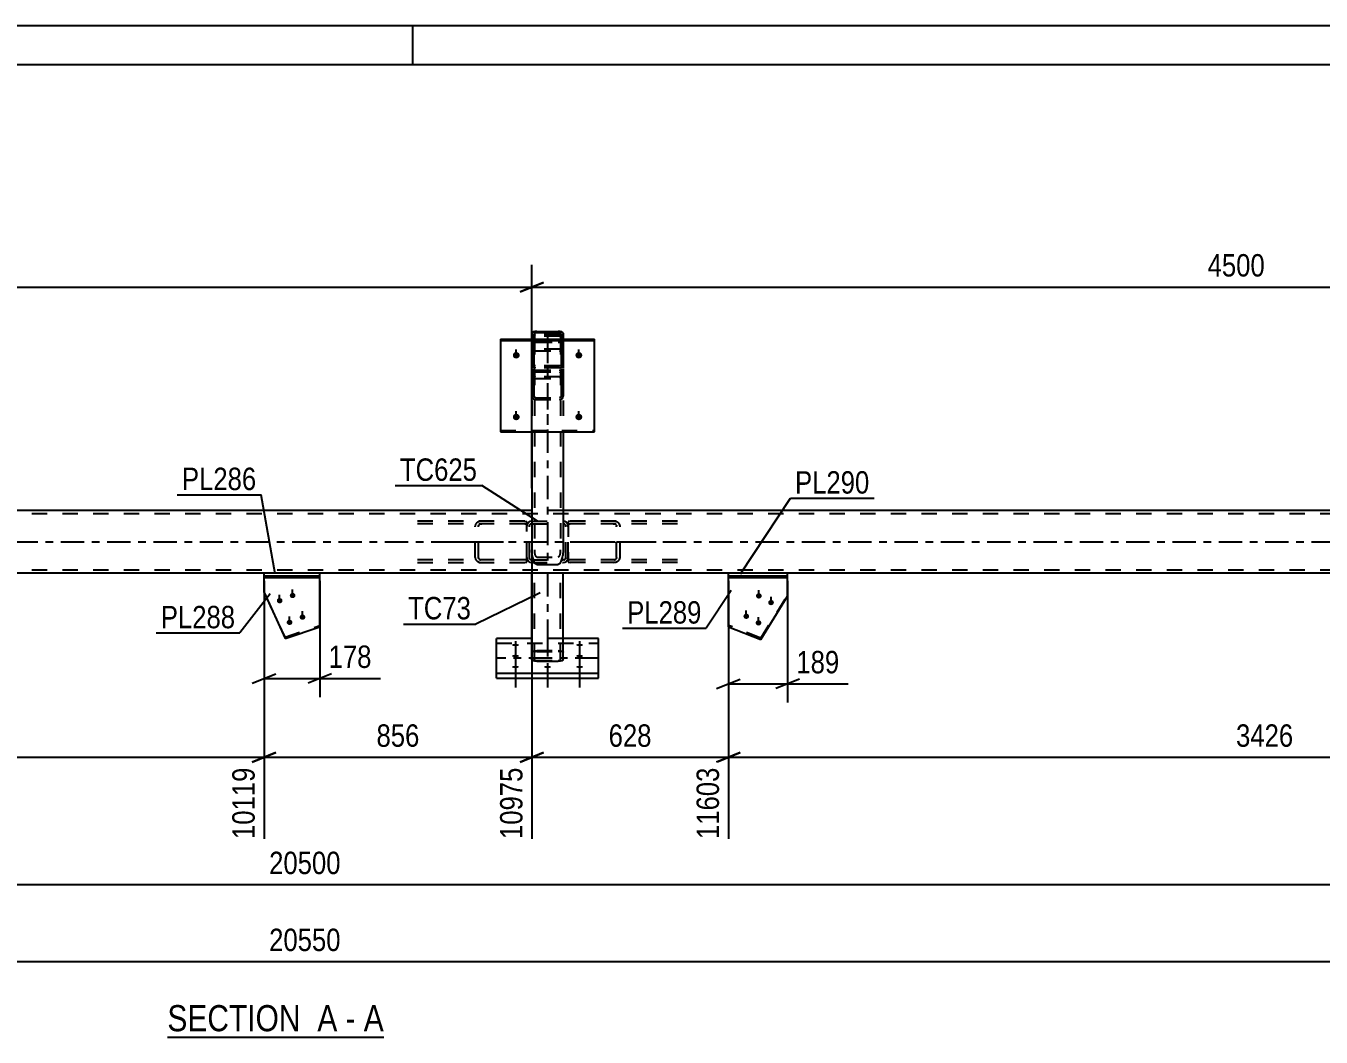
# Model space of a CAD drawing. Header units: millimetres. Extents: x -135 to 1054, y -647 to 194.
# Drawn here: x 374.9 to 540.4, y 64.7 to 194 of the extents above; entities that cross this region are included whole.
import ezdxf

# ---------------------------------------------------------------- set-up
doc = ezdxf.new("R2010")
doc.units = ezdxf.units.MM
doc.linetypes.add('DXK_LINE_DOT2', pattern=[3.9198, 1.9599, -1.9599])
doc.linetypes.add('DXK_LINE_DOT3', pattern=[5.9187, 2.979, -0.9799, 0.9799, -0.9799])
doc.styles.add('Arial Narrow', font='ARIALN.TTF', dxfattribs={"height": 0.2})

# ---------------------------------------------------------------- blocks, each defined once
blk = doc.blocks.new('Unknown-122571314-1162')
at = {"color": 5, "linetype": 'Continuous'}
for p, q in [((1054.37, 194), (-134.63, 194)), ((424.37, 189), (424.37, 194)), ((1049.37, 189), (-129.63, 189))]:
    blk.add_line(p, q, dxfattribs=at)
blk = doc.blocks.new('Unknown-122571314-12 - 6554')
at = {"color": 6, "linetype": 'Continuous'}
blk.add_line((393, 64.71), (420.65, 64.71), dxfattribs=at)
at = {"color": 0, "linetype": 'Continuous'}
for points in [[(411.11, 65.46), (411.11, 68.96), (393, 68.96), (393, 65.46)], [(414.71, 65.46), (414.71, 68.96), (412.16, 68.96), (412.16, 65.46)], [(417.04, 65.46), (417.04, 68.96), (415.76, 68.96), (415.76, 65.46)], [(420.65, 65.46), (420.65, 68.96), (418.09, 68.96), (418.09, 65.46)]]:
    blk.add_wipeout(points, dxfattribs=at)
at = {"color": 7, "linetype": 'Continuous', "style": 'Arial Narrow'}
for s, p in [('SECTION ', (393, 65.46)), ('A', (412.16, 65.46)), ('A', (418.09, 65.46)), ('-', (415.76, 65.46))]:
    blk.add_text(s, height=3.34, dxfattribs=at).set_placement(p)
blk = doc.blocks.new('Bolt-122571314-6558 - 6554')
at = {"linetype": 'Continuous'}
for points in [[(468.57, 121.46), (468.65, 121.45), (468.72, 121.43), (468.79, 121.39), (468.84, 121.34), (468.89, 121.29), (468.92, 121.22), (468.93, 121.15), (468.93, 121.08), (468.92, 121.01), (468.89, 120.95), (468.84, 120.89), (468.79, 120.84), (468.72, 120.81), (468.65, 120.79), (468.57, 120.78), (468.5, 120.79), (468.43, 120.81), (468.36, 120.84), (468.31, 120.89), (468.26, 120.95), (468.23, 121.01), (468.22, 121.08), (468.22, 121.15), (468.23, 121.22), (468.26, 121.29), (468.31, 121.34), (468.36, 121.39), (468.43, 121.43), (468.5, 121.45)], [(470.13, 120.61), (470.21, 120.6), (470.28, 120.58), (470.34, 120.54), (470.4, 120.5), (470.44, 120.44), (470.47, 120.37), (470.49, 120.31), (470.49, 120.23), (470.47, 120.17), (470.44, 120.1), (470.4, 120.04), (470.34, 120), (470.28, 119.96), (470.21, 119.94), (470.13, 119.93), (470.06, 119.94), (469.99, 119.96), (469.92, 120), (469.86, 120.04), (469.82, 120.1), (469.79, 120.17), (469.77, 120.23), (469.77, 120.31), (469.79, 120.37), (469.82, 120.44), (469.86, 120.5), (469.92, 120.54), (469.99, 120.58), (470.06, 120.6)], [(466.97, 118.85), (467.05, 118.85), (467.12, 118.82), (467.18, 118.79), (467.24, 118.74), (467.28, 118.68), (467.31, 118.62), (467.33, 118.55), (467.33, 118.48), (467.31, 118.41), (467.28, 118.35), (467.24, 118.29), (467.18, 118.24), (467.12, 118.21), (467.05, 118.18), (466.97, 118.18), (466.9, 118.18), (466.82, 118.21), (466.76, 118.24), (466.7, 118.29), (466.66, 118.35), (466.63, 118.41), (466.61, 118.48), (466.61, 118.55), (466.63, 118.62), (466.66, 118.68), (466.7, 118.74), (466.76, 118.79), (466.82, 118.82), (466.9, 118.85)], [(468.53, 118.01), (468.6, 118), (468.68, 117.98), (468.74, 117.94), (468.8, 117.89), (468.84, 117.84), (468.87, 117.77), (468.89, 117.7), (468.89, 117.63), (468.87, 117.56), (468.84, 117.5), (468.8, 117.44), (468.74, 117.39), (468.68, 117.36), (468.6, 117.34), (468.53, 117.33), (468.45, 117.34), (468.38, 117.36), (468.32, 117.39), (468.26, 117.44), (468.22, 117.5), (468.19, 117.56), (468.17, 117.63), (468.17, 117.7), (468.19, 117.77), (468.22, 117.84), (468.26, 117.89), (468.32, 117.94), (468.38, 117.98), (468.45, 118)]]:
    blk.add_hatch(color=1, dxfattribs=at).paths.add_polyline_path(points)
at = {"color": 1, "linetype": 'Continuous'}
for p, q in [((468.57, 120.84), (468.57, 121.87)), ((470.13, 120), (470.13, 121.02)), ((466.97, 118.24), (466.97, 119.27)), ((468.53, 117.39), (468.53, 118.42))]:
    blk.add_line(p, q, dxfattribs=at)
blk = doc.blocks.new('Bolt-122571314-6559 - 6554')
at = {"linetype": 'Continuous'}
for points in [[(437.47, 114.69), (437.38, 114.69), (437.29, 114.7), (437.21, 114.72), (437.15, 114.74), (437.09, 114.77), (437.05, 114.79), (437.04, 114.83), (437.04, 114.86), (437.05, 114.89), (437.09, 114.92), (437.15, 114.94), (437.21, 114.96), (437.29, 114.98), (437.38, 114.99), (437.47, 114.99), (437.56, 114.99), (437.65, 114.98), (437.73, 114.96), (437.8, 114.94), (437.85, 114.92), (437.89, 114.89), (437.91, 114.86), (437.91, 114.83), (437.89, 114.79), (437.85, 114.77), (437.8, 114.74), (437.73, 114.72), (437.65, 114.7), (437.56, 114.69)], [(445.67, 114.69), (445.58, 114.69), (445.49, 114.7), (445.41, 114.72), (445.35, 114.74), (445.29, 114.77), (445.25, 114.79), (445.24, 114.83), (445.24, 114.86), (445.25, 114.89), (445.29, 114.92), (445.35, 114.94), (445.41, 114.96), (445.49, 114.98), (445.58, 114.99), (445.67, 114.99), (445.76, 114.99), (445.85, 114.98), (445.93, 114.96), (446, 114.94), (446.05, 114.92), (446.09, 114.89), (446.11, 114.86), (446.11, 114.83), (446.09, 114.79), (446.05, 114.77), (446, 114.74), (445.93, 114.72), (445.85, 114.7), (445.76, 114.69)], [(437.47, 113.29), (437.38, 113.29), (437.29, 113.3), (437.21, 113.32), (437.15, 113.34), (437.09, 113.36), (437.05, 113.39), (437.04, 113.42), (437.04, 113.45), (437.05, 113.49), (437.09, 113.51), (437.15, 113.54), (437.21, 113.56), (437.29, 113.58), (437.38, 113.59), (437.47, 113.59), (437.56, 113.59), (437.65, 113.58), (437.73, 113.56), (437.8, 113.54), (437.85, 113.51), (437.89, 113.49), (437.91, 113.45), (437.91, 113.42), (437.89, 113.39), (437.85, 113.36), (437.8, 113.34), (437.73, 113.32), (437.65, 113.3), (437.56, 113.29)], [(445.67, 113.29), (445.58, 113.29), (445.49, 113.3), (445.41, 113.32), (445.35, 113.34), (445.29, 113.36), (445.25, 113.39), (445.24, 113.42), (445.24, 113.45), (445.25, 113.49), (445.29, 113.51), (445.35, 113.54), (445.41, 113.56), (445.49, 113.58), (445.58, 113.59), (445.67, 113.59), (445.76, 113.59), (445.85, 113.58), (445.93, 113.56), (446, 113.54), (446.05, 113.51), (446.09, 113.49), (446.11, 113.45), (446.11, 113.42), (446.09, 113.39), (446.05, 113.36), (446, 113.34), (445.93, 113.32), (445.85, 113.3), (445.76, 113.29)], [(437.47, 111.89), (437.38, 111.89), (437.29, 111.9), (437.21, 111.92), (437.15, 111.94), (437.09, 111.96), (437.05, 111.99), (437.04, 112.02), (437.04, 112.05), (437.05, 112.08), (437.09, 112.11), (437.15, 112.14), (437.21, 112.16), (437.29, 112.17), (437.38, 112.18), (437.47, 112.19), (437.56, 112.18), (437.65, 112.17), (437.73, 112.16), (437.8, 112.14), (437.85, 112.11), (437.89, 112.08), (437.91, 112.05), (437.91, 112.02), (437.89, 111.99), (437.85, 111.96), (437.8, 111.94), (437.73, 111.92), (437.65, 111.9), (437.56, 111.89)], [(441.57, 111.89), (441.48, 111.89), (441.39, 111.9), (441.31, 111.92), (441.25, 111.94), (441.19, 111.96), (441.15, 111.99), (441.14, 112.02), (441.14, 112.05), (441.15, 112.08), (441.19, 112.11), (441.25, 112.14), (441.31, 112.16), (441.39, 112.17), (441.48, 112.18), (441.57, 112.19), (441.66, 112.18), (441.75, 112.17), (441.83, 112.16), (441.9, 112.14), (441.95, 112.11), (441.99, 112.08), (442.01, 112.05), (442.01, 112.02), (441.99, 111.99), (441.95, 111.96), (441.9, 111.94), (441.83, 111.92), (441.75, 111.9), (441.66, 111.89)], [(445.67, 111.89), (445.58, 111.89), (445.49, 111.9), (445.41, 111.92), (445.35, 111.94), (445.29, 111.96), (445.25, 111.99), (445.24, 112.02), (445.24, 112.05), (445.25, 112.08), (445.29, 112.11), (445.35, 112.14), (445.41, 112.16), (445.49, 112.17), (445.58, 112.18), (445.67, 112.19), (445.76, 112.18), (445.85, 112.17), (445.93, 112.16), (446, 112.14), (446.05, 112.11), (446.09, 112.08), (446.11, 112.05), (446.11, 112.02), (446.09, 111.99), (446.05, 111.96), (446, 111.94), (445.93, 111.92), (445.85, 111.9), (445.76, 111.89)]]:
    blk.add_hatch(color=1, dxfattribs=at).paths.add_polyline_path(points)
at = {"color": 1, "linetype": 'Continuous'}
for p, q in [((437.47, 115.33), (437.47, 112.21)), ((445.67, 115.33), (445.67, 112.21)), ((437.47, 113.93), (437.47, 110.81)), ((445.67, 113.93), (445.67, 110.81)), ((437.47, 112.53), (437.47, 109.41)), ((441.57, 112.53), (441.57, 109.41)), ((445.67, 112.53), (445.67, 109.41))]:
    blk.add_line(p, q, dxfattribs=at)
at = {"color": 1, "linetype": 'DXK_LINE_DOT2'}
blk.add_line((441.57, 115.33), (441.57, 112.21), dxfattribs=at)
blk = doc.blocks.new('Part-122571314-6566 - 6554')
at = {"color": 7, "linetype": 'DXK_LINE_DOT2'}
for p, q in [((439.61, 154.27), (439.57, 154.07)), ((439.57, 154.07), (439.57, 146.3)), ((439.71, 154.44), (439.61, 154.27)), ((439.87, 154.55), (439.71, 154.44)), ((439.81, 154.07), (439.83, 154.17)), ((439.81, 154.07), (439.81, 146.3)), ((439.83, 154.17), (439.88, 154.25)), ((439.87, 154.55), (439.89, 154.56)), ((439.88, 154.25), (439.89, 154.26)), ((439.89, 154.56), (440.05, 154.59)), ((439.89, 154.26), (439.96, 154.31)), ((439.96, 154.31), (440.05, 154.33)), ((443.09, 154.59), (440.05, 154.59)), ((443.09, 154.33), (440.05, 154.33)), ((443.28, 154.55), (443.09, 154.59)), ((443.09, 154.33), (443.18, 154.31)), ((443.18, 154.31), (443.26, 154.25)), ((443.26, 154.25), (443.31, 154.17)), ((443.43, 154.44), (443.28, 154.55)), ((443.31, 154.17), (443.33, 154.07)), ((443.33, 154.07), (443.33, 146.3)), ((443.54, 154.27), (443.43, 154.44)), ((443.57, 154.07), (443.54, 154.27)), ((443.57, 154.07), (443.57, 146.3)), ((439.57, 150.78), (439.61, 150.58)), ((439.83, 150.68), (439.81, 150.78)), ((439.88, 150.59), (439.83, 150.68)), ((443.31, 150.68), (443.26, 150.59)), ((443.33, 150.78), (443.31, 150.68)), ((443.54, 150.58), (443.57, 150.78)), ((439.61, 150.58), (439.71, 150.41)), ((439.71, 150.41), (439.87, 150.3)), ((439.87, 150.3), (440.05, 150.26)), ((439.96, 150.54), (439.88, 150.59)), ((440.05, 150.52), (439.96, 150.54)), ((443.09, 150.52), (440.05, 150.52)), ((443.09, 150.26), (440.05, 150.26)), ((443.18, 150.54), (443.09, 150.52)), ((443.09, 150.26), (443.28, 150.3)), ((443.26, 150.59), (443.18, 150.54)), ((443.28, 150.3), (443.43, 150.41)), ((443.43, 150.41), (443.54, 150.58))]:
    blk.add_line(p, q, dxfattribs=at)
blk = doc.blocks.new('Part-122571314-6573 - 6554')
at = {"color": 2, "linetype": 'Continuous'}
for p, q in [((472.25, 124.03), (464.68, 124.03)), ((464.68, 123.63), (464.68, 124.03)), ((472.25, 123.63), (464.68, 123.63)), ((472.25, 123.63), (472.25, 124.03))]:
    blk.add_line(p, q, dxfattribs=at)
blk = doc.blocks.new('Part-122571314-6580 - 6554')
at = {"color": 7, "linetype": 'DXK_LINE_DOT2'}
for p, q in [((439.57, 152.21), (439.61, 152.39)), ((439.61, 152.39), (439.71, 152.53)), ((439.71, 152.53), (439.87, 152.63)), ((439.83, 152.3), (439.81, 152.21)), ((439.88, 152.37), (439.83, 152.3)), ((439.87, 152.63), (440.05, 152.66)), ((439.96, 152.42), (439.88, 152.37)), ((440.05, 152.44), (439.96, 152.42)), ((443.09, 152.66), (440.05, 152.66)), ((440.05, 152.44), (443.09, 152.44)), ((443.09, 152.66), (443.28, 152.63)), ((443.18, 152.42), (443.09, 152.44)), ((443.26, 152.37), (443.18, 152.42)), ((443.31, 152.3), (443.26, 152.37)), ((443.28, 152.63), (443.43, 152.53)), ((443.33, 152.21), (443.31, 152.3)), ((443.43, 152.53), (443.54, 152.39)), ((443.54, 152.39), (443.57, 152.21)), ((439.57, 152.21), (439.57, 146.67)), ((439.81, 152.21), (439.81, 146.67)), ((443.33, 152.21), (443.33, 146.67)), ((443.57, 152.21), (443.57, 146.67)), ((439.61, 149.7), (439.57, 149.53)), ((439.61, 149.18), (439.57, 149.36)), ((439.71, 149.85), (439.61, 149.7)), ((439.71, 149.04), (439.61, 149.18)), ((439.87, 149.95), (439.71, 149.85)), ((439.87, 148.94), (439.71, 149.04)), ((439.81, 149.53), (439.83, 149.62)), ((439.81, 149.36), (439.83, 149.27)), ((439.83, 149.62), (439.88, 149.69)), ((439.83, 149.27), (439.88, 149.2)), ((440.05, 149.98), (439.87, 149.95)), ((439.88, 149.69), (439.96, 149.74)), ((439.88, 149.2), (439.96, 149.15)), ((439.96, 149.74), (440.05, 149.76)), ((439.96, 149.15), (440.05, 149.13)), ((440.05, 149.98), (443.09, 149.98)), ((440.05, 149.76), (443.09, 149.76)), ((443.09, 149.13), (440.05, 149.13)), ((443.28, 149.95), (443.09, 149.98)), ((443.09, 149.76), (443.18, 149.74)), ((443.09, 149.13), (443.18, 149.15)), ((443.18, 149.74), (443.26, 149.69)), ((443.18, 149.15), (443.26, 149.2)), ((443.26, 149.69), (443.31, 149.62)), ((443.26, 149.2), (443.31, 149.27)), ((443.43, 149.85), (443.28, 149.95)), ((443.43, 149.04), (443.28, 148.94)), ((443.31, 149.62), (443.33, 149.53)), ((443.31, 149.27), (443.33, 149.36)), ((443.54, 149.7), (443.43, 149.85)), ((443.54, 149.18), (443.43, 149.04)), ((443.57, 149.53), (443.54, 149.7)), ((443.57, 149.36), (443.54, 149.18)), ((440.05, 148.9), (439.87, 148.94)), ((440.05, 148.9), (443.09, 148.9)), ((443.28, 148.94), (443.09, 148.9)), ((439.57, 146.67), (439.61, 146.5)), ((439.61, 146.5), (439.71, 146.35)), ((439.71, 146.35), (439.87, 146.26)), ((439.83, 146.59), (439.81, 146.67)), ((439.88, 146.51), (439.83, 146.59)), ((439.87, 146.26), (440.05, 146.22)), ((439.96, 146.47), (439.88, 146.51)), ((440.05, 146.45), (439.96, 146.47)), ((440.05, 146.45), (443.09, 146.45)), ((440.05, 146.22), (443.09, 146.22)), ((443.18, 146.47), (443.09, 146.45)), ((443.09, 146.22), (443.28, 146.26)), ((443.26, 146.51), (443.18, 146.47)), ((443.31, 146.59), (443.26, 146.51)), ((443.28, 146.26), (443.43, 146.35)), ((443.33, 146.67), (443.31, 146.59)), ((443.43, 146.35), (443.54, 146.5)), ((443.54, 146.5), (443.57, 146.67))]:
    blk.add_line(p, q, dxfattribs=at)
blk = doc.blocks.new('Part-122571314-6651 - 6554')
at = {"color": 7, "linetype": 'DXK_LINE_DOT2'}
for p, q in [((464.68, 123.63), (464.68, 123.65)), ((464.68, 123.65), (472.25, 123.65)), ((464.68, 123.63), (464.68, 123.65)), ((472.25, 123.63), (472.25, 123.65)), ((472.25, 123.63), (472.25, 123.65)), ((468.84, 115.71), (472.25, 121.24)), ((468.84, 115.71), (464.68, 117.35)), ((468.84, 115.54), (468.84, 115.71))]:
    blk.add_line(p, q, dxfattribs=at)
at = {"color": 2, "linetype": 'Continuous'}
for p, q in [((464.68, 117.18), (464.68, 123.63)), ((464.68, 123.49), (472.25, 123.49)), ((472.25, 121.08), (472.25, 123.63)), ((468.84, 115.54), (472.25, 121.08)), ((464.68, 117.18), (468.84, 115.54))]:
    blk.add_line(p, q, dxfattribs=at)
blk = doc.blocks.new('Part-122571314-6638 - 6554')
at = {"color": 7, "linetype": 'DXK_LINE_DOT2'}
for p, q in [((444.47, 130.67), (444.21, 130.63)), ((444.21, 130.63), (444.21, 125.43)), ((444.21, 130.28), (444.3, 130.33)), ((444.3, 130.33), (444.47, 130.35)), ((458.2, 130.67), (444.47, 130.67)), ((458.2, 130.35), (444.47, 130.35)), ((450.3, 130.62), (449.96, 130.67)), ((449.96, 130.35), (450.13, 130.33)), ((450.37, 130.15), (450.4, 130.03)), ((450.4, 126.03), (450.4, 130.03)), ((450.84, 130.03), (450.77, 130.28)), ((450.84, 126.03), (450.84, 130.03)), ((450.4, 126.03), (450.37, 125.91)), ((450.77, 125.79), (450.84, 126.03)), ((444.3, 125.74), (444.21, 125.78)), ((444.21, 125.43), (444.47, 125.39)), ((444.47, 125.71), (444.3, 125.74)), ((458.2, 125.71), (444.47, 125.71)), ((458.2, 125.39), (444.47, 125.39)), ((450.13, 125.74), (449.96, 125.71)), ((449.96, 125.39), (450.3, 125.44))]:
    blk.add_line(p, q, dxfattribs=at)
at = {"color": 7, "linetype": 'DXK_LINE_DOT3'}
blk.add_line((447.22, 128.03), (455.45, 128.03), dxfattribs=at)
at = {"color": 7, "linetype": 'DXK_LINE_DOT2'}
for centre, radius, start, end in [((450.03, 129.94), 0.401, 32.4104, 75.4453), ((450.1, 129.85), 0.802, 32.4104, 75.4453), ((450.03, 126.12), 0.401, 284.5547, 327.5896), ((450.1, 126.22), 0.802, 284.5547, 327.5896)]:
    blk.add_arc(centre, radius, start, end, dxfattribs=at)
blk = doc.blocks.new('Part-122571314-6641 - 6554')
at = {"color": 7, "linetype": 'DXK_LINE_DOT2'}
for p, q in [((438.68, 130.67), (424.95, 130.67)), ((438.68, 130.35), (424.95, 130.35)), ((432.37, 130.28), (432.31, 130.03)), ((432.31, 126.03), (432.31, 130.03)), ((432.75, 130.03), (432.78, 130.15)), ((432.75, 126.03), (432.75, 130.03)), ((433.18, 130.67), (432.85, 130.62)), ((433.02, 130.33), (433.18, 130.35)), ((438.68, 130.67), (438.93, 130.63)), ((438.68, 130.35), (438.84, 130.33)), ((438.84, 130.33), (438.93, 130.28)), ((438.93, 125.43), (438.93, 130.63)), ((432.31, 126.03), (432.37, 125.79)), ((432.78, 125.91), (432.75, 126.03)), ((438.68, 125.71), (424.95, 125.71)), ((424.95, 125.39), (438.68, 125.39)), ((432.85, 125.44), (433.18, 125.39)), ((433.18, 125.71), (433.02, 125.74)), ((438.84, 125.74), (438.68, 125.71)), ((438.68, 125.39), (438.93, 125.43)), ((438.93, 125.78), (438.84, 125.74))]:
    blk.add_line(p, q, dxfattribs=at)
at = {"color": 7, "linetype": 'DXK_LINE_DOT3'}
blk.add_line((427.69, 128.03), (435.93, 128.03), dxfattribs=at)
at = {"color": 7, "linetype": 'DXK_LINE_DOT2'}
for centre, radius, start, end in [((433.05, 129.85), 0.802, 104.5547, 147.5895), ((433.12, 129.94), 0.401, 104.5547, 147.5895), ((433.05, 126.22), 0.802, 212.4105, 255.4453), ((433.12, 126.12), 0.401, 212.4105, 255.4453)]:
    blk.add_arc(centre, radius, start, end, dxfattribs=at)
blk = doc.blocks.new('Part-122571314-6650 - 6554')
at = {"color": 7, "linetype": 'DXK_LINE_DOT2'}
for p, q in [((405.35, 123.63), (405.35, 123.65)), ((405.35, 123.65), (412.48, 123.65)), ((405.35, 123.63), (405.35, 123.65)), ((412.48, 123.63), (412.48, 123.65)), ((412.48, 123.63), (412.48, 123.65)), ((408.03, 115.83), (405.35, 121.7)), ((408.03, 115.83), (412.48, 117.35)), ((408.03, 115.66), (408.03, 115.83))]:
    blk.add_line(p, q, dxfattribs=at)
at = {"color": 2, "linetype": 'Continuous'}
for p, q in [((405.35, 121.54), (405.35, 123.63)), ((405.35, 123.49), (412.48, 123.49)), ((412.48, 117.18), (412.48, 123.63)), ((405.35, 121.54), (408.03, 115.66)), ((408.03, 115.66), (412.48, 117.18))]:
    blk.add_line(p, q, dxfattribs=at)
blk = doc.blocks.new('Part-122571314-6656 - 6554')
at = {"color": 7, "linetype": 'DXK_LINE_DOT2'}
for p, q in [((820.57, 131.63), (0.57, 131.63)), ((443.57, 132.03), (439.57, 132.03)), ((820.57, 124.43), (0.57, 124.43)), ((412.48, 124.03), (405.35, 124.03)), ((443.51, 124.03), (439.63, 124.03)), ((472.25, 124.03), (464.68, 124.03))]:
    blk.add_line(p, q, dxfattribs=at)
at = {"color": 2, "linetype": 'Continuous'}
for p, q in [((439.57, 132.03), (203.57, 132.03)), ((619.58, 132.03), (443.57, 132.03)), ((405.35, 124.03), (226.84, 124.03)), ((439.63, 124.03), (412.48, 124.03)), ((464.68, 124.03), (443.51, 124.03)), ((601.73, 124.03), (472.25, 124.03))]:
    blk.add_line(p, q, dxfattribs=at)
at = {"color": 7, "linetype": 'DXK_LINE_DOT3'}
blk.add_line((0.57, 128.03), (820.57, 128.03), dxfattribs=at)
blk = doc.blocks.new('Part-122571314-6732 - 6554')
at = {"color": 2, "linetype": 'Continuous'}
for p, q in [((435.07, 110.61), (435.07, 115.66)), ((439.57, 115.66), (435.07, 115.66)), ((448.07, 115.66), (443.57, 115.66)), ((448.07, 110.61), (448.07, 115.66)), ((435.07, 111.22), (448.07, 111.22)), ((435.07, 110.61), (448.07, 110.61))]:
    blk.add_line(p, q, dxfattribs=at)
at = {"color": 7, "linetype": 'DXK_LINE_DOT2'}
for p, q in [((435.07, 115.06), (448.07, 115.06)), ((443.57, 115.66), (439.57, 115.66))]:
    blk.add_line(p, q, dxfattribs=at)
at = {"color": 7, "linetype": 'DXK_LINE_DOT3'}
blk.add_line((448.07, 113.14), (435.07, 113.14), dxfattribs=at)
blk = doc.blocks.new('Part-122571314-6738 - 6554')
at = {"color": 2, "linetype": 'Continuous'}
for p, q in [((439.62, 154.79), (439.57, 154.71)), ((439.57, 154.71), (439.57, 153.93)), ((439.76, 154.86), (439.62, 154.79)), ((439.97, 154.91), (439.76, 154.86)), ((439.89, 154.71), (439.92, 154.75)), ((439.89, 154.71), (439.89, 153.93)), ((439.92, 154.75), (439.99, 154.78)), ((440.21, 154.92), (439.97, 154.91)), ((439.99, 154.78), (440.09, 154.81)), ((440.09, 154.81), (440.21, 154.81)), ((440.21, 154.92), (442.93, 154.92)), ((440.21, 154.81), (442.93, 154.81)), ((443.18, 154.91), (442.93, 154.92)), ((442.93, 154.81), (443.06, 154.81)), ((443.06, 154.81), (443.16, 154.78)), ((443.16, 154.78), (443.23, 154.75)), ((443.39, 154.86), (443.18, 154.91)), ((443.23, 154.75), (443.25, 154.71)), ((443.25, 154.71), (443.25, 153.93)), ((443.52, 154.79), (443.39, 154.86)), ((443.57, 154.71), (443.52, 154.79)), ((443.57, 154.71), (443.57, 153.93)), ((439.57, 142.11), (439.57, 127)), ((443.57, 142.11), (443.57, 127)), ((439.62, 126.28), (439.57, 127)), ((443.57, 127), (443.52, 126.28)), ((440.21, 125.13), (439.97, 125.27)), ((440.21, 125.13), (442.93, 125.13)), ((443.18, 125.27), (442.93, 125.13))]:
    blk.add_line(p, q, dxfattribs=at)
at = {"color": 7, "linetype": 'DXK_LINE_DOT2'}
for p, q in [((439.57, 153.93), (439.57, 142.11)), ((439.89, 153.93), (439.89, 127)), ((443.25, 153.93), (443.25, 127)), ((443.57, 153.93), (443.57, 142.11)), ((439.57, 153.78), (439.62, 153.69)), ((439.62, 153.69), (439.76, 153.62)), ((439.76, 153.62), (439.97, 153.57)), ((439.92, 153.73), (439.89, 153.78)), ((439.99, 153.7), (439.92, 153.73)), ((439.97, 153.57), (440.21, 153.56)), ((440.09, 153.67), (439.99, 153.7)), ((440.21, 153.67), (440.09, 153.67)), ((440.21, 153.67), (442.93, 153.67)), ((440.21, 153.56), (442.93, 153.56)), ((443.06, 153.67), (442.93, 153.67)), ((442.93, 153.56), (443.18, 153.57)), ((443.16, 153.7), (443.06, 153.67)), ((443.23, 153.73), (443.16, 153.7)), ((443.18, 153.57), (443.39, 153.62)), ((443.25, 153.78), (443.23, 153.73)), ((443.39, 153.62), (443.52, 153.69)), ((443.52, 153.69), (443.57, 153.78)), ((443.57, 132.03), (439.57, 132.03)), ((439.89, 127), (439.92, 126.64)), ((440.09, 126.14), (440.21, 126.06)), ((440.21, 126.06), (442.93, 126.06)), ((442.93, 126.06), (443.06, 126.14)), ((443.23, 126.64), (443.25, 127))]:
    blk.add_line(p, q, dxfattribs=at)
at = {"color": 7, "linetype": 'DXK_LINE_DOT3'}
blk.add_line((441.57, 154.24), (441.57, 125.64), dxfattribs=at)
at = {"color": 2, "linetype": 'Continuous'}
for centre, start, end in [((441.79, 126.46), 184.6478, 213.1148), ((441.35, 126.46), 326.8852, 355.3522)]:
    blk.add_arc(centre, 2.18, start, end, dxfattribs=at)
at = {"color": 7, "linetype": 'DXK_LINE_DOT2'}
for centre, start, end in [((441, 126.73), 184.6478, 213.1148), ((442.14, 126.73), 326.8852, 355.3522)]:
    blk.add_arc(centre, 1.09, start, end, dxfattribs=at)
blk = doc.blocks.new('Bolt-122571314-6774 - 6554')
at = {"linetype": 'Continuous'}
for points in [[(445.57, 152.3), (445.66, 152.29), (445.75, 152.26), (445.83, 152.22), (445.9, 152.16), (445.95, 152.09), (445.99, 152.01), (446.01, 151.93), (446.01, 151.84), (445.99, 151.76), (445.95, 151.68), (445.9, 151.61), (445.83, 151.55), (445.75, 151.51), (445.66, 151.48), (445.57, 151.47), (445.48, 151.48), (445.39, 151.51), (445.31, 151.55), (445.25, 151.61), (445.19, 151.68), (445.16, 151.76), (445.14, 151.84), (445.14, 151.93), (445.16, 152.01), (445.19, 152.09), (445.25, 152.16), (445.31, 152.22), (445.39, 152.26), (445.48, 152.29)], [(445.57, 144.41), (445.66, 144.4), (445.75, 144.37), (445.83, 144.33), (445.9, 144.27), (445.95, 144.2), (445.99, 144.12), (446.01, 144.04), (446.01, 143.95), (445.99, 143.86), (445.95, 143.79), (445.9, 143.72), (445.83, 143.66), (445.75, 143.61), (445.66, 143.59), (445.57, 143.58), (445.48, 143.59), (445.39, 143.61), (445.31, 143.66), (445.25, 143.72), (445.19, 143.79), (445.16, 143.86), (445.14, 143.95), (445.14, 144.04), (445.16, 144.12), (445.19, 144.2), (445.25, 144.27), (445.31, 144.33), (445.39, 144.37), (445.48, 144.4)]]:
    blk.add_hatch(color=1, dxfattribs=at).paths.add_polyline_path(points)
at = {"color": 1, "linetype": 'Continuous'}
for p, q in [((445.57, 151.54), (445.57, 152.61)), ((445.57, 143.65), (445.57, 144.72))]:
    blk.add_line(p, q, dxfattribs=at)
blk = doc.blocks.new('Part-122571314-6787 - 6554')
at = {"color": 7, "linetype": 'DXK_LINE_DOT2'}
for p, q in [((438.98, 130.28), (438.93, 130.03)), ((438.93, 126.03), (438.93, 130.03)), ((439.25, 130.03), (439.28, 130.15)), ((439.25, 126.03), (439.25, 130.03)), ((439.57, 130.67), (439.33, 130.62)), ((439.45, 130.33), (439.57, 130.35)), ((439.57, 130.67), (443.57, 130.67)), ((439.57, 130.35), (443.57, 130.35)), ((443.82, 130.62), (443.57, 130.67)), ((443.57, 130.35), (443.7, 130.33)), ((443.87, 130.15), (443.89, 130.03)), ((443.89, 126.03), (443.89, 130.03)), ((444.21, 130.03), (444.16, 130.28)), ((444.21, 126.03), (444.21, 130.03)), ((438.93, 126.03), (438.98, 125.79)), ((439.28, 125.91), (439.25, 126.03)), ((443.89, 126.03), (443.87, 125.91)), ((444.16, 125.79), (444.21, 126.03)), ((439.33, 125.44), (439.57, 125.39)), ((439.57, 125.71), (439.45, 125.74)), ((439.57, 125.71), (443.57, 125.71)), ((439.57, 125.39), (443.57, 125.39)), ((443.7, 125.74), (443.57, 125.71)), ((443.57, 125.39), (443.82, 125.44))]:
    blk.add_line(p, q, dxfattribs=at)
for centre, radius, start, end in [((439.57, 130.03), 0.64, 112.5, 157.5), ((439.57, 130.03), 0.32, 112.5, 157.5), ((443.57, 130.03), 0.32, 22.5, 67.5), ((443.57, 130.03), 0.64, 22.5, 67.5), ((439.57, 126.03), 0.64, 202.5, 247.5), ((439.57, 126.03), 0.32, 202.5, 247.5), ((443.57, 126.03), 0.32, 292.5, 337.5), ((443.57, 126.03), 0.64, 292.5, 337.5)]:
    blk.add_arc(centre, radius, start, end, dxfattribs=at)
blk = doc.blocks.new('Part-122571314-6792 - 6554')
at = {"color": 2, "linetype": 'Continuous'}
for p, q in [((439.57, 112.97), (439.57, 124.03)), ((443.51, 124.03), (439.63, 124.03)), ((443.57, 112.97), (443.57, 124.03)), ((439.62, 112.89), (439.57, 112.97)), ((439.76, 112.82), (439.62, 112.89)), ((439.97, 112.77), (439.76, 112.82)), ((440.21, 112.76), (439.97, 112.77)), ((440.21, 112.76), (442.93, 112.76)), ((443.18, 112.77), (442.93, 112.76)), ((443.39, 112.82), (443.18, 112.77)), ((443.52, 112.89), (443.39, 112.82)), ((443.57, 112.97), (443.52, 112.89))]:
    blk.add_line(p, q, dxfattribs=at)
at = {"color": 7, "linetype": 'DXK_LINE_DOT2'}
for p, q in [((439.63, 124.03), (439.57, 124.03)), ((439.62, 124.03), (439.63, 124.03)), ((439.89, 112.97), (439.89, 124.03)), ((443.23, 124.03), (443.25, 124.03)), ((443.25, 112.97), (443.25, 124.03)), ((443.52, 124.03), (443.51, 124.03)), ((443.52, 124.03), (443.51, 124.03)), ((443.57, 124.03), (443.52, 124.03)), ((439.57, 113.9), (439.62, 113.99)), ((439.62, 113.99), (439.76, 114.06)), ((439.76, 114.06), (439.97, 114.11)), ((439.92, 113.95), (439.89, 113.9)), ((439.89, 112.97), (439.92, 112.93)), ((439.99, 113.98), (439.92, 113.95)), ((439.92, 112.93), (439.99, 112.9)), ((439.97, 114.11), (440.21, 114.12)), ((440.09, 114.01), (439.99, 113.98)), ((439.99, 112.9), (440.09, 112.87)), ((440.21, 114.01), (440.09, 114.01)), ((440.09, 112.87), (440.21, 112.86)), ((440.21, 114.12), (442.93, 114.12)), ((440.21, 114.01), (442.93, 114.01)), ((440.21, 112.86), (442.93, 112.86)), ((442.93, 114.12), (443.18, 114.11)), ((443.06, 114.01), (442.93, 114.01)), ((442.93, 112.86), (443.06, 112.87)), ((443.16, 113.98), (443.06, 114.01)), ((443.06, 112.87), (443.16, 112.9)), ((443.23, 113.95), (443.16, 113.98)), ((443.16, 112.9), (443.23, 112.93)), ((443.18, 114.11), (443.39, 114.06)), ((443.25, 113.9), (443.23, 113.95)), ((443.23, 112.93), (443.25, 112.97)), ((443.39, 114.06), (443.52, 113.99)), ((443.52, 113.99), (443.57, 113.9))]:
    blk.add_line(p, q, dxfattribs=at)
at = {"color": 7, "linetype": 'DXK_LINE_DOT3'}
blk.add_line((441.57, 124.03), (441.57, 113.44), dxfattribs=at)
blk = doc.blocks.new('Part-122571314-6831 - 6554')
at = {"color": 2, "linetype": 'Continuous'}
for p, q in [((412.48, 124.03), (405.35, 124.03)), ((405.35, 123.63), (405.35, 124.03)), ((412.48, 123.63), (405.35, 123.63)), ((412.48, 123.63), (412.48, 124.03))]:
    blk.add_line(p, q, dxfattribs=at)
blk = doc.blocks.new('Bolt-122571314-6832 - 6554')
at = {"linetype": 'Continuous'}
for points in [[(407.34, 120.84), (407.42, 120.83), (407.49, 120.81), (407.55, 120.78), (407.61, 120.73), (407.66, 120.67), (407.69, 120.61), (407.7, 120.54), (407.7, 120.47), (407.69, 120.4), (407.66, 120.33), (407.61, 120.28), (407.55, 120.23), (407.49, 120.19), (407.42, 120.17), (407.34, 120.16), (407.27, 120.17), (407.2, 120.19), (407.13, 120.23), (407.08, 120.28), (407.03, 120.33), (407, 120.4), (406.99, 120.47), (406.99, 120.54), (407, 120.61), (407.03, 120.67), (407.08, 120.73), (407.13, 120.78), (407.2, 120.81), (407.27, 120.83)], [(409, 121.51), (409.07, 121.5), (409.14, 121.48), (409.21, 121.44), (409.27, 121.39), (409.31, 121.34), (409.34, 121.27), (409.36, 121.2), (409.36, 121.13), (409.34, 121.06), (409.31, 121), (409.27, 120.94), (409.21, 120.89), (409.14, 120.86), (409.07, 120.84), (409, 120.83), (408.92, 120.84), (408.85, 120.86), (408.79, 120.89), (408.73, 120.94), (408.69, 121), (408.66, 121.06), (408.64, 121.13), (408.64, 121.2), (408.66, 121.27), (408.69, 121.34), (408.73, 121.39), (408.79, 121.44), (408.85, 121.48), (408.92, 121.5)], [(408.6, 118.08), (408.68, 118.07), (408.75, 118.05), (408.82, 118.01), (408.87, 117.96), (408.92, 117.91), (408.95, 117.84), (408.96, 117.77), (408.96, 117.7), (408.95, 117.63), (408.92, 117.57), (408.87, 117.51), (408.82, 117.46), (408.75, 117.43), (408.68, 117.41), (408.6, 117.4), (408.53, 117.41), (408.46, 117.43), (408.39, 117.46), (408.34, 117.51), (408.29, 117.57), (408.26, 117.63), (408.25, 117.7), (408.25, 117.77), (408.26, 117.84), (408.29, 117.91), (408.34, 117.96), (408.39, 118.01), (408.46, 118.05), (408.53, 118.07)], [(410.26, 118.74), (410.33, 118.74), (410.41, 118.71), (410.47, 118.68), (410.53, 118.63), (410.57, 118.57), (410.6, 118.51), (410.62, 118.44), (410.62, 118.37), (410.6, 118.3), (410.57, 118.23), (410.53, 118.18), (410.47, 118.13), (410.41, 118.1), (410.33, 118.07), (410.26, 118.07), (410.18, 118.07), (410.11, 118.1), (410.05, 118.13), (409.99, 118.18), (409.95, 118.23), (409.92, 118.3), (409.9, 118.37), (409.9, 118.44), (409.92, 118.51), (409.95, 118.57), (409.99, 118.63), (410.05, 118.68), (410.11, 118.71), (410.18, 118.74)]]:
    blk.add_hatch(color=1, dxfattribs=at).paths.add_polyline_path(points)
at = {"color": 1, "linetype": 'Continuous'}
for p, q in [((407.34, 120.23), (407.34, 121.25)), ((409, 120.89), (409, 121.92)), ((408.6, 117.46), (408.6, 118.49)), ((410.26, 118.13), (410.26, 119.16))]:
    blk.add_line(p, q, dxfattribs=at)
blk = doc.blocks.new('Part-122571314-6844 - 6554')
at = {"color": 2, "linetype": 'Continuous'}
for p, q in [((435.57, 153.93), (435.57, 142.11)), ((435.57, 153.93), (447.57, 153.93)), ((447.57, 142.11), (447.57, 153.93)), ((435.57, 153.76), (447.57, 153.76)), ((435.57, 142.11), (447.57, 142.11))]:
    blk.add_line(p, q, dxfattribs=at)
at = {"color": 7, "linetype": 'DXK_LINE_DOT3'}
blk.add_line((441.57, 153.85), (441.57, 142.19), dxfattribs=at)
at = {"color": 7, "linetype": 'DXK_LINE_DOT2'}
blk.add_line((435.57, 142.28), (447.57, 142.28), dxfattribs=at)
blk = doc.blocks.new('Bolt-122571314-6847 - 6554')
at = {"linetype": 'Continuous'}
for points in [[(437.57, 152.3), (437.66, 152.29), (437.75, 152.26), (437.83, 152.22), (437.9, 152.16), (437.95, 152.09), (437.99, 152.01), (438.01, 151.93), (438.01, 151.84), (437.99, 151.76), (437.95, 151.68), (437.9, 151.61), (437.83, 151.55), (437.75, 151.51), (437.66, 151.48), (437.57, 151.47), (437.48, 151.48), (437.39, 151.51), (437.31, 151.55), (437.25, 151.61), (437.19, 151.68), (437.16, 151.76), (437.14, 151.84), (437.14, 151.93), (437.16, 152.01), (437.19, 152.09), (437.25, 152.16), (437.31, 152.22), (437.39, 152.26), (437.48, 152.29)], [(437.57, 144.41), (437.66, 144.4), (437.75, 144.37), (437.83, 144.33), (437.9, 144.27), (437.95, 144.2), (437.99, 144.12), (438.01, 144.04), (438.01, 143.95), (437.99, 143.86), (437.95, 143.79), (437.9, 143.72), (437.83, 143.66), (437.75, 143.61), (437.66, 143.59), (437.57, 143.58), (437.48, 143.59), (437.39, 143.61), (437.31, 143.66), (437.25, 143.72), (437.19, 143.79), (437.16, 143.86), (437.14, 143.95), (437.14, 144.04), (437.16, 144.12), (437.19, 144.2), (437.25, 144.27), (437.31, 144.33), (437.39, 144.37), (437.48, 144.4)]]:
    blk.add_hatch(color=1, dxfattribs=at).paths.add_polyline_path(points)
at = {"color": 1, "linetype": 'Continuous'}
for p, q in [((437.57, 151.54), (437.57, 152.61)), ((437.57, 143.65), (437.57, 144.72))]:
    blk.add_line(p, q, dxfattribs=at)
blk = doc.blocks.new('StraightDimension-122571314-25588 - 6554')
at = {"color": 7, "linetype": 'Continuous'}
for p, q in [((439.57, 134.88), (439.57, 163.45)), ((441.07, 161.2), (438.07, 160)), ((439.57, 160.6), (619.58, 160.6))]:
    blk.add_line(p, q, dxfattribs=at)
at = {"color": 0}
blk.add_wipeout([(533.83, 161.35), (533.83, 165.55), (525.32, 165.55), (525.32, 161.35)], dxfattribs=at)
at = {"color": 3, "style": 'Arial Narrow'}
blk.add_text('4500', height=2.863, dxfattribs=at).set_placement((525.92, 161.95))
blk = doc.blocks.new('StraightDimension-122571314-26131 - 6554')
at = {"color": 7, "linetype": 'Continuous'}
for p, q in [((405.35, 123.03), (405.35, 90.04)), ((403.85, 99.88), (406.85, 101.08)), ((219.64, 100.48), (405.35, 100.48))]:
    blk.add_line(p, q, dxfattribs=at)
at = {"color": 0, "linetype": 'Continuous'}
blk.add_wipeout([(404.75, 99.78), (400.55, 99.78), (400.55, 89.44), (404.75, 89.44)], dxfattribs=at)
at = {"color": 3, "linetype": 'Continuous', "style": 'Arial Narrow'}
blk.add_text('10119', height=2.863, rotation=90.0002, dxfattribs=at).set_placement((404.15, 90.04))
blk = doc.blocks.new('StraightDimension-122571314-25520 - 6554')
at = {"color": 7, "linetype": 'Continuous'}
blk.add_line((0.57, 84.2), (820.57, 84.2), dxfattribs=at)
at = {"color": 0}
blk.add_wipeout([(415.74, 84.95), (415.74, 89.15), (405.4, 89.15), (405.4, 84.95)], dxfattribs=at)
at = {"color": 3, "style": 'Arial Narrow'}
blk.add_text('20500', height=2.863, dxfattribs=at).set_placement((406, 85.55))
blk = doc.blocks.new('StraightDimension-122571314-26130 - 6554')
at = {"color": 7, "linetype": 'Continuous'}
for p, q in [((439.57, 139.03), (439.57, 90.04)), ((405.35, 123.03), (405.35, 90.04)), ((406.85, 101.08), (403.85, 99.88)), ((438.07, 99.88), (441.07, 101.08)), ((405.35, 100.48), (439.57, 100.48))]:
    blk.add_line(p, q, dxfattribs=at)
at = {"color": 0}
blk.add_wipeout([(425.8, 101.23), (425.8, 105.43), (419.12, 105.43), (419.12, 101.23)], dxfattribs=at)
at = {"color": 0, "linetype": 'Continuous'}
blk.add_wipeout([(438.97, 99.78), (434.77, 99.78), (434.77, 89.44), (438.97, 89.44)], dxfattribs=at)
at = {"color": 3, "style": 'Arial Narrow'}
blk.add_text('856', height=2.863, dxfattribs=at).set_placement((419.72, 101.83))
at = {"color": 3, "linetype": 'Continuous', "style": 'Arial Narrow'}
blk.add_text('10975', height=2.863, rotation=90.0002, dxfattribs=at).set_placement((438.37, 90.04))
blk = doc.blocks.new('StraightDimension-122571314-25589 - 6554')
at = {"color": 7, "linetype": 'Continuous'}
for p, q in [((439.57, 134.88), (439.57, 163.45)), ((199.57, 160.6), (439.57, 160.6)), ((438.07, 160), (441.07, 161.2))]:
    blk.add_line(p, q, dxfattribs=at)
blk = doc.blocks.new('StraightDimension-122571314-7076 - 6554')
at = {"color": 7, "linetype": 'Continuous'}
blk.add_line((-0.43, 74.36), (821.57, 74.36), dxfattribs=at)
at = {"color": 0}
blk.add_wipeout([(415.74, 75.11), (415.74, 79.31), (405.4, 79.31), (405.4, 75.11)], dxfattribs=at)
at = {"color": 3, "style": 'Arial Narrow'}
blk.add_text('20550', height=2.863, dxfattribs=at).set_placement((406, 75.71))
blk = doc.blocks.new('StraightDimension-122571314-26128 - 6554')
at = {"color": 7, "linetype": 'Continuous'}
for p, q in [((464.68, 123.03), (464.68, 90.04)), ((601.73, 123.03), (601.73, 90.04)), ((466.18, 101.08), (463.18, 99.88)), ((600.23, 99.88), (603.23, 101.08)), ((464.68, 100.48), (601.73, 100.48))]:
    blk.add_line(p, q, dxfattribs=at)
at = {"color": 0}
blk.add_wipeout([(537.46, 101.23), (537.46, 105.43), (528.95, 105.43), (528.95, 101.23)], dxfattribs=at)
at = {"color": 0, "linetype": 'Continuous'}
blk.add_wipeout([(601.13, 99.78), (596.93, 99.78), (596.93, 89.44), (601.13, 89.44)], dxfattribs=at)
at = {"color": 3, "style": 'Arial Narrow'}
blk.add_text('3426', height=2.863, dxfattribs=at).set_placement((529.55, 101.83))
at = {"color": 3, "linetype": 'Continuous', "style": 'Arial Narrow'}
blk.add_text('15029', height=2.863, rotation=90.0002, dxfattribs=at).set_placement((600.53, 90.04))
blk = doc.blocks.new('StraightDimension-122571314-26129 - 6554')
at = {"color": 7, "linetype": 'Continuous'}
for p, q in [((439.57, 139.03), (439.57, 90.04)), ((464.68, 123.03), (464.68, 90.04)), ((441.07, 101.08), (438.07, 99.88)), ((463.18, 99.88), (466.18, 101.08)), ((439.57, 100.48), (464.68, 100.48))]:
    blk.add_line(p, q, dxfattribs=at)
at = {"color": 0}
blk.add_wipeout([(455.47, 101.23), (455.47, 105.43), (448.78, 105.43), (448.78, 101.23)], dxfattribs=at)
at = {"color": 0, "linetype": 'Continuous'}
blk.add_wipeout([(464.08, 99.78), (459.88, 99.78), (459.88, 89.44), (464.08, 89.44)], dxfattribs=at)
at = {"color": 3, "style": 'Arial Narrow'}
blk.add_text('628', height=2.863, dxfattribs=at).set_placement((449.38, 101.83))
at = {"color": 3, "linetype": 'Continuous', "style": 'Arial Narrow'}
blk.add_text('11603', height=2.863, rotation=90.0002, dxfattribs=at).set_placement((463.48, 90.04))
blk = doc.blocks.new('StraightDimension-122571314-26255 - 6554')
at = {"color": 7, "linetype": 'Continuous'}
for p, q in [((405.35, 123.03), (405.35, 108.16)), ((412.48, 123.03), (412.48, 108.16)), ((403.85, 109.96), (406.85, 111.16)), ((413.98, 111.16), (410.98, 109.96)), ((405.35, 110.56), (412.48, 110.56))]:
    blk.add_line(p, q, dxfattribs=at)
at = {"color": 0}
blk.add_wipeout([(419.69, 111.31), (419.69, 115.51), (413, 115.51), (413, 111.31)], dxfattribs=at)
at = {"color": 7, "linetype": 'Continuous'}
blk.add_line((412.48, 110.56), (420.21, 110.56), dxfattribs=at)
blk.add_line((412.48, 110.56), (420.21, 110.56), dxfattribs=at)
at = {"color": 3, "style": 'Arial Narrow'}
blk.add_text('178', height=2.863, dxfattribs=at).set_placement((413.6, 111.91))
blk = doc.blocks.new('StraightDimension-122571314-26266 - 6554')
at = {"color": 7, "linetype": 'Continuous'}
for p, q in [((464.68, 123.03), (464.68, 107.47)), ((472.25, 123.03), (472.25, 107.47)), ((463.18, 109.27), (466.18, 110.47)), ((464.68, 109.87), (472.25, 109.87)), ((473.75, 110.47), (470.75, 109.27))]:
    blk.add_line(p, q, dxfattribs=at)
at = {"color": 0}
blk.add_wipeout([(479.45, 110.62), (479.45, 114.82), (472.77, 114.82), (472.77, 110.62)], dxfattribs=at)
at = {"color": 7, "linetype": 'Continuous'}
blk.add_line((472.25, 109.87), (479.98, 109.87), dxfattribs=at)
blk.add_line((472.25, 109.87), (479.98, 109.87), dxfattribs=at)
at = {"color": 3, "style": 'Arial Narrow'}
blk.add_text('189', height=2.863, dxfattribs=at).set_placement((473.37, 111.22))
blk = doc.blocks.new('Mark-122571314-6734 - 6554')
at = {"color": 0}
blk.add_wipeout([(432.58, 135.83), (432.58, 138.83), (422.71, 138.83), (422.71, 135.83)], dxfattribs=at)
blk.add_wipeout([(432.58, 135.83), (432.58, 138.83), (422.71, 138.83), (422.71, 135.83)], dxfattribs=at)
at = {"color": 30, "linetype": 'Continuous'}
for p in [(422.11, 135.23), (440.31, 130.68)]:
    blk.add_line(p, (433.18, 135.23), dxfattribs=at)
at = {"color": 3, "style": 'Arial Narrow'}
blk.add_text('TC625', height=2.863, dxfattribs=at).set_placement((422.71, 135.83))
blk = doc.blocks.new('Mark-122571314-26367 - 6554')
at = {"color": 0}
blk.add_wipeout([(482.71, 134.2), (482.71, 137.2), (473.2, 137.2), (473.2, 134.2)], dxfattribs=at)
blk.add_wipeout([(482.71, 134.2), (482.71, 137.2), (473.2, 137.2), (473.2, 134.2)], dxfattribs=at)
at = {"color": 30, "linetype": 'Continuous'}
for p, q in [((466.21, 123.94), (472.6, 133.6)), ((472.6, 133.6), (483.31, 133.6))]:
    blk.add_line(p, q, dxfattribs=at)
at = {"color": 3, "style": 'Arial Narrow'}
blk.add_text('PL290', height=2.863, dxfattribs=at).set_placement((473.2, 134.2))
blk = doc.blocks.new('Mark-122571314-26352 - 6554')
at = {"color": 0}
blk.add_wipeout([(401.67, 116.98), (401.67, 119.98), (392.16, 119.98), (392.16, 116.98)], dxfattribs=at)
blk.add_wipeout([(401.67, 116.98), (401.67, 119.98), (392.16, 119.98), (392.16, 116.98)], dxfattribs=at)
at = {"color": 30, "linetype": 'Continuous'}
for p in [(406.14, 121.4), (391.56, 116.38)]:
    blk.add_line(p, (402.27, 116.38), dxfattribs=at)
at = {"color": 3, "style": 'Arial Narrow'}
blk.add_text('PL288', height=2.863, dxfattribs=at).set_placement((392.16, 116.98))
blk = doc.blocks.new('Mark-122571314-6788 - 6554')
at = {"color": 0}
blk.add_wipeout([(431.8, 118.12), (431.8, 121.12), (423.76, 121.12), (423.76, 118.12)], dxfattribs=at)
blk.add_wipeout([(431.8, 118.12), (431.8, 121.12), (423.76, 121.12), (423.76, 118.12)], dxfattribs=at)
at = {"color": 30, "linetype": 'Continuous'}
for p in [(440.64, 121.52), (423.16, 117.52)]:
    blk.add_line(p, (432.4, 117.52), dxfattribs=at)
at = {"color": 3, "style": 'Arial Narrow'}
blk.add_text('TC73', height=2.863, dxfattribs=at).set_placement((423.76, 118.12))
blk = doc.blocks.new('Mark-122571314-26355 - 6554')
at = {"color": 0}
blk.add_wipeout([(404.37, 134.65), (404.37, 137.65), (394.86, 137.65), (394.86, 134.65)], dxfattribs=at)
blk.add_wipeout([(404.37, 134.65), (404.37, 137.65), (394.86, 137.65), (394.86, 134.65)], dxfattribs=at)
at = {"color": 30, "linetype": 'Continuous'}
for p in [(394.26, 134.05), (406.79, 123.94)]:
    blk.add_line(p, (404.97, 134.05), dxfattribs=at)
at = {"color": 3, "style": 'Arial Narrow'}
blk.add_text('PL286', height=2.863, dxfattribs=at).set_placement((394.86, 134.65))
blk = doc.blocks.new('Mark-122571314-26370 - 6554')
at = {"color": 0}
blk.add_wipeout([(461.26, 117.58), (461.26, 120.58), (451.75, 120.58), (451.75, 117.58)], dxfattribs=at)
blk.add_wipeout([(461.26, 117.58), (461.26, 120.58), (451.75, 120.58), (451.75, 117.58)], dxfattribs=at)
at = {"color": 30, "linetype": 'Continuous'}
for p in [(465.05, 121.79), (451.15, 116.98)]:
    blk.add_line(p, (461.86, 116.98), dxfattribs=at)
at = {"color": 3, "style": 'Arial Narrow'}
blk.add_text('PL289', height=2.863, dxfattribs=at).set_placement((451.75, 117.58))

msp = doc.modelspace()

# ---------------------------------------------------------------- block references
for name in ['Unknown-122571314-1162', 'Part-122571314-6844 - 6554', 'Part-122571314-6738 - 6554', 'Part-122571314-6566 - 6554', 'Bolt-122571314-6847 - 6554', 'Part-122571314-6580 - 6554', 'Bolt-122571314-6774 - 6554', 'Part-122571314-6656 - 6554', 'Part-122571314-6641 - 6554', 'Part-122571314-6787 - 6554', 'Part-122571314-6638 - 6554', 'Part-122571314-6831 - 6554', 'Part-122571314-6650 - 6554', 'Part-122571314-6792 - 6554', 'Part-122571314-6573 - 6554', 'Part-122571314-6651 - 6554', 'Bolt-122571314-6832 - 6554', 'Bolt-122571314-6558 - 6554', 'Part-122571314-6732 - 6554', 'Bolt-122571314-6559 - 6554']:
    msp.add_blockref(name, (0, 0))

# ---------------------------------------------------------------- next in the draw order: block references
for name in ['StraightDimension-122571314-25588 - 6554', 'StraightDimension-122571314-26131 - 6554', 'Unknown-122571314-12 - 6554']:
    msp.add_blockref(name, (0, 0))

# ---------------------------------------------------------------- next in the draw order: block references
msp.add_blockref('StraightDimension-122571314-25520 - 6554', (0, 0))

# ---------------------------------------------------------------- next in the draw order: block references
msp.add_blockref('StraightDimension-122571314-26130 - 6554', (0, 0))

# ---------------------------------------------------------------- next in the draw order: block references
for name in ['StraightDimension-122571314-25589 - 6554', 'StraightDimension-122571314-7076 - 6554']:
    msp.add_blockref(name, (0, 0))

# ---------------------------------------------------------------- next in the draw order: block references
for name in ['Mark-122571314-26355 - 6554', 'StraightDimension-122571314-26255 - 6554', 'StraightDimension-122571314-26128 - 6554']:
    msp.add_blockref(name, (0, 0))

# ---------------------------------------------------------------- next in the draw order: block references
for name in ['StraightDimension-122571314-26129 - 6554', 'Mark-122571314-26352 - 6554']:
    msp.add_blockref(name, (0, 0))

# ---------------------------------------------------------------- next in the draw order: block references
for name in ['Mark-122571314-6734 - 6554', 'Mark-122571314-26367 - 6554', 'StraightDimension-122571314-26266 - 6554', 'Mark-122571314-6788 - 6554']:
    msp.add_blockref(name, (0, 0))

# ---------------------------------------------------------------- next in the draw order: block references
msp.add_blockref('Mark-122571314-26370 - 6554', (0, 0))

doc.saveas('drawing.dxf')
